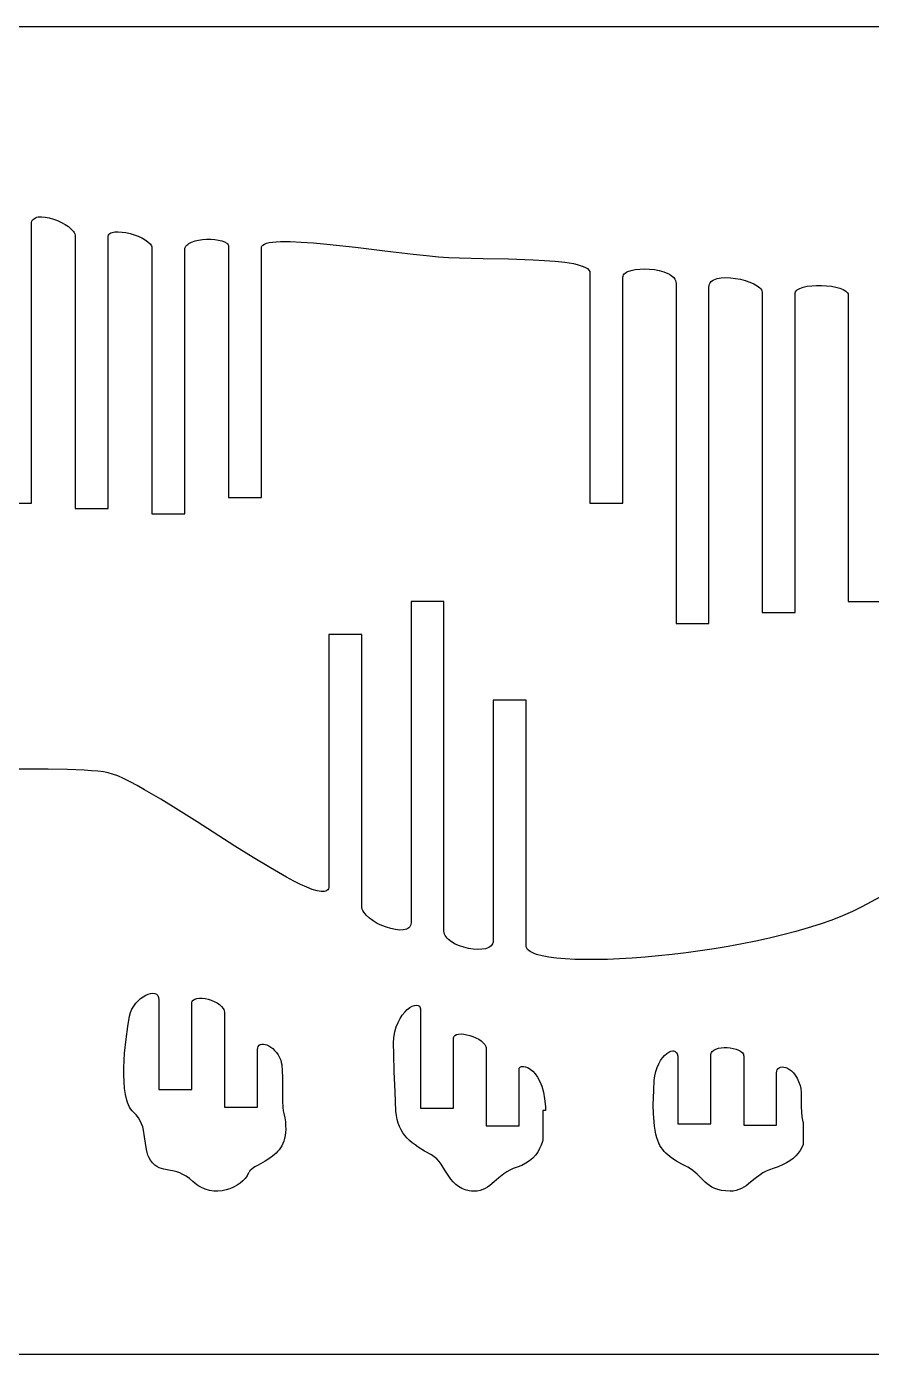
# Model space of a CAD drawing. Extents: x -1907 to 1907, y -3764 to 3764.
# Drawn here: x 45 to 972, y 789 to 2247 of the extents above; entities that cross this region are included whole.
import ezdxf

# ---------------------------------------------------------------- set-up
doc = ezdxf.new("R2010")
doc.units = 0
doc.header["$MEASUREMENT"] = 0
doc.layers.get('0').update_dxf_attribs({"linetype": 'CONTINUOUS'})

msp = doc.modelspace()

# ---------------------------------------------------------------- linework, layer by layer
for p, q in [((-1907, 2246.5), (1907, 2246.5)), ((50.1, 2030), (50.3, 2031.6)), ((50.1, 1723.5), (50.1, 2030)), ((50.3, 2031.6), (50.7, 2033)), ((50.7, 2033), (51.3, 2034.2)), ((51.3, 2034.2), (52.2, 2035.2)), ((52.2, 2035.2), (53.3, 2036)), ((53.3, 2036), (54.6, 2036.7)), ((54.6, 2036.7), (56, 2037.2)), ((56, 2037.2), (57.6, 2037.5)), ((57.6, 2037.5), (61.3, 2037.7)), ((61.3, 2037.7), (65.3, 2037.4)), ((65.3, 2037.4), (69.7, 2036.5)), ((69.7, 2036.5), (74.2, 2035.2)), ((74.2, 2035.2), (78.7, 2033.6)), ((78.7, 2033.6), (83, 2031.6)), ((83, 2031.6), (87.1, 2029.3)), ((87.1, 2029.3), (90.7, 2026.9)), ((90.7, 2026.9), (93.8, 2024.3)), ((93.8, 2024.3), (96.1, 2021.6)), ((96.1, 2021.6), (97, 2020.3)), ((97, 2020.3), (97.7, 2018.9)), ((97.7, 2018.9), (98.1, 2017.6)), ((98.1, 2017.6), (98.2, 2016.3)), ((98.2, 2016.3), (98.2, 1717.5)), ((134.3, 2015.1), (134.4, 2016.4)), ((134.3, 1717.5), (134.3, 2015.1)), ((134.4, 2016.4), (134.8, 2017.5)), ((134.8, 2017.5), (135.5, 2018.5)), ((135.5, 2018.5), (136.3, 2019.3)), ((136.3, 2019.3), (137.4, 2020)), ((137.4, 2020), (138.7, 2020.5)), ((138.7, 2020.5), (141.8, 2021.1)), ((141.8, 2021.1), (145.4, 2021.3)), ((145.4, 2021.3), (149.5, 2021)), ((149.5, 2021), (153.8, 2020.3)), ((153.8, 2020.3), (158.3, 2019.3)), ((158.3, 2019.3), (162.8, 2017.9)), ((162.8, 2017.9), (167.1, 2016.3)), ((167.1, 2016.3), (171.2, 2014.5)), ((171.2, 2014.5), (174.8, 2012.5)), ((174.8, 2012.5), (177.9, 2010.4)), ((229.6, 2011.2), (233.6, 2012.1)), ((233.6, 2012.1), (238, 2012.7)), ((238, 2012.7), (242.4, 2013)), ((242.4, 2013), (246.9, 2013)), ((246.9, 2013), (251.3, 2012.7)), ((251.3, 2012.7), (255.3, 2012.1)), ((255.3, 2012.1), (259, 2011.2)), ((177.9, 2010.4), (180.3, 2008.2)), ((180.3, 2008.2), (181.2, 2007.1)), ((181.2, 2007.1), (181.8, 2006)), ((181.8, 2006), (182.2, 2004.9)), ((182.2, 2004.9), (182.3, 2003.8)), ((182.3, 2003.8), (182.3, 1711.5)), ((218.4, 2001.4), (218.5, 2002.8)), ((218.4, 1711.5), (218.4, 2001.4)), ((218.5, 2002.8), (218.9, 2004.1)), ((218.9, 2004.1), (219.6, 2005.3)), ((219.6, 2005.3), (220.5, 2006.4)), ((220.5, 2006.4), (221.6, 2007.4)), ((221.6, 2007.4), (222.8, 2008.3)), ((222.8, 2008.3), (225.9, 2010)), ((225.9, 2010), (229.6, 2011.2)), ((259, 2011.2), (262, 2010.1)), ((262, 2010.1), (264.4, 2008.7)), ((264.4, 2008.7), (265.3, 2007.9)), ((265.3, 2007.9), (265.9, 2007)), ((265.9, 2007), (266.3, 2006.1)), ((266.3, 2006.1), (266.5, 2005.1)), ((266.5, 2005.1), (266.5, 1729.5)), ((302.5, 2003.8), (302.6, 2004.6)), ((302.5, 1729.5), (302.5, 2003.8)), ((302.6, 2004.6), (302.9, 2005.3)), ((302.9, 2005.3), (304, 2006.7)), ((304, 2006.7), (305.7, 2007.8)), ((305.7, 2007.8), (308.1, 2008.8)), ((308.1, 2008.8), (311.1, 2009.5)), ((311.1, 2009.5), (314.7, 2010)), ((314.7, 2010), (318.8, 2010.4)), ((318.8, 2010.4), (323.4, 2010.6)), ((323.4, 2010.6), (334, 2010.6)), ((334, 2010.6), (346.2, 2010)), ((346.2, 2010), (359.7, 2009)), ((359.7, 2009), (374.3, 2007.6)), ((374.3, 2007.6), (405.7, 2004.2)), ((405.7, 2004.2), (438, 2000.3)), ((438, 2000.3), (469.1, 1996.6)), ((469.1, 1996.6), (483.6, 1995.1)), ((483.6, 1995.1), (496.9, 1993.9)), ((496.9, 1993.9), (507.8, 1993.1)), ((507.8, 1993.1), (519.8, 1992.6)), ((519.8, 1992.6), (546, 1991.9)), ((546, 1991.9), (573.6, 1991.4)), ((573.6, 1991.4), (600.6, 1990.5)), ((600.6, 1990.5), (613.2, 1989.9)), ((613.2, 1989.9), (625, 1989)), ((625, 1989), (635.6, 1987.8)), ((635.6, 1987.8), (644.9, 1986.3)), ((644.9, 1986.3), (648.9, 1985.4)), ((648.9, 1985.4), (652.5, 1984.4)), ((652.5, 1984.4), (655.6, 1983.3)), ((655.6, 1983.3), (658.2, 1982.1)), ((658.2, 1982.1), (660.3, 1980.8)), ((660.3, 1980.8), (661.9, 1979.3)), ((661.9, 1979.3), (662.8, 1977.7)), ((662.8, 1977.7), (663.1, 1975.9)), ((663.1, 1975.9), (663.1, 1723.5)), ((699.2, 1971.5), (699.4, 1972.7)), ((699.2, 1723.5), (699.2, 1971.5)), ((699.4, 1972.7), (699.8, 1973.9)), ((699.8, 1973.9), (700.6, 1975)), ((700.6, 1975), (701.7, 1975.9)), ((701.7, 1975.9), (703, 1976.8)), ((703, 1976.8), (704.6, 1977.6)), ((704.6, 1977.6), (708.3, 1978.9)), ((708.3, 1978.9), (712.7, 1979.9)), ((712.7, 1979.9), (717.7, 1980.4)), ((717.7, 1980.4), (722.9, 1980.6)), ((722.9, 1980.6), (728.4, 1980.4)), ((728.4, 1980.4), (733.8, 1979.8)), ((733.8, 1979.8), (739.1, 1978.8)), ((739.1, 1978.8), (744, 1977.4)), ((744, 1977.4), (748.5, 1975.6)), ((748.5, 1975.6), (750.4, 1974.6)), ((750.4, 1974.6), (752.2, 1973.4)), ((752.2, 1973.4), (753.7, 1972.2)), ((753.7, 1972.2), (755.1, 1970.9)), ((755.1, 1970.9), (756.1, 1969.4)), ((756.1, 1969.4), (756.9, 1967.9)), ((756.9, 1967.9), (757.4, 1966.2)), ((797.5, 1967.6), (799, 1968.5)), ((799, 1968.5), (800.8, 1969.3)), ((800.8, 1969.3), (802.8, 1969.9)), ((802.8, 1969.9), (807.2, 1970.7)), ((807.2, 1970.7), (812.1, 1971)), ((812.1, 1971), (817.4, 1970.8)), ((817.4, 1970.8), (822.8, 1970.1)), ((822.8, 1970.1), (828.3, 1969.1)), ((828.3, 1969.1), (833.5, 1967.7)), ((757.4, 1966.2), (757.6, 1964.5)), ((757.6, 1964.5), (757.6, 1591.3)), ((793.6, 1960.5), (793.8, 1962.2)), ((793.6, 1591.3), (793.6, 1960.5)), ((793.8, 1962.2), (794.3, 1963.8)), ((794.3, 1963.8), (795.1, 1965.3)), ((795.1, 1965.3), (796.1, 1966.5)), ((796.1, 1966.5), (797.5, 1967.6)), ((833.5, 1967.7), (838.5, 1966.1)), ((838.5, 1966.1), (842.9, 1964.2)), ((842.9, 1964.2), (846.6, 1962.1)), ((846.6, 1962.1), (849.5, 1959.8)), ((849.5, 1959.8), (850.6, 1958.6)), ((850.6, 1958.6), (851.4, 1957.5)), ((851.4, 1957.5), (851.8, 1956.3)), ((851.8, 1956.3), (852, 1955)), ((852, 1955), (852, 1603.3)), ((888.1, 1952.8), (888.2, 1954.1)), ((888.2, 1954.1), (888.7, 1955.3)), ((888.7, 1955.3), (889.5, 1956.4)), ((889.5, 1956.4), (890.6, 1957.4)), ((890.6, 1957.4), (891.9, 1958.3)), ((891.9, 1958.3), (893.5, 1959.1)), ((893.5, 1959.1), (897.2, 1960.5)), ((897.2, 1960.5), (901.6, 1961.5)), ((901.6, 1961.5), (906.5, 1962.1)), ((906.5, 1962.1), (911.8, 1962.4)), ((911.8, 1962.4), (917.3, 1962.4)), ((917.3, 1962.4), (922.7, 1962.1)), ((922.7, 1962.1), (928, 1961.4)), ((928, 1961.4), (932.9, 1960.5)), ((932.9, 1960.5), (937.3, 1959.3)), ((937.3, 1959.3), (941.1, 1957.8)), ((941.1, 1957.8), (943.9, 1956.1)), ((943.9, 1956.1), (945, 1955.1)), ((945, 1955.1), (945.8, 1954.1)), ((945.8, 1954.1), (946.3, 1953)), ((888.1, 1603.3), (888.1, 1952.8)), ((946.3, 1953), (946.5, 1951.9)), ((946.5, 1951.9), (946.5, 1615.3)), ((14.1, 1723.5), (50.1, 1723.5)), ((266.5, 1729.5), (302.5, 1729.5)), ((663.1, 1723.5), (699.2, 1723.5)), ((98.2, 1717.5), (134.3, 1717.5)), ((182.3, 1711.5), (218.4, 1711.5)), ((502.8, 1615.3), (466.7, 1615.3)), ((466.7, 1615.3), (466.7, 1262.8)), ((502.8, 1253.6), (502.8, 1615.3)), ((946.5, 1615.3), (982.5, 1615.3)), ((757.6, 1591.3), (793.6, 1591.3)), ((852, 1603.3), (888.1, 1603.3)), ((376.6, 1579.2), (376.6, 1303)), ((412.6, 1579.2), (376.6, 1579.2)), ((412.6, 1281.4), (412.6, 1579.2)), ((556.8, 1507.1), (556.8, 1243)), ((592.9, 1507.1), (556.8, 1507.1)), ((592.9, 1237.7), (592.9, 1507.1)), ((45.1, 1431.4), (19.8, 1431.3)), ((68.5, 1431.3), (45.1, 1431.4)), ((89.6, 1431), (68.5, 1431.3)), ((107.9, 1430.2), (89.6, 1431)), ((115.9, 1429.7), (107.9, 1430.2)), ((123, 1429.1), (115.9, 1429.7)), ((129.2, 1428.3), (123, 1429.1)), ((134.4, 1427.4), (129.2, 1428.3)), ((139.2, 1426), (134.4, 1427.4)), ((144.9, 1423.9), (139.2, 1426)), ((151.3, 1421), (144.9, 1423.9)), ((158.4, 1417.5), (151.3, 1421)), ((166.1, 1413.4), (158.4, 1417.5)), ((174.3, 1408.8), (166.1, 1413.4)), ((192.2, 1398.3), (174.3, 1408.8)), ((211.5, 1386.3), (192.2, 1398.3)), ((231.8, 1373.5), (211.5, 1386.3)), ((273.2, 1347), (231.8, 1373.5)), ((293.4, 1334.4), (273.2, 1347)), ((312.4, 1322.9), (293.4, 1334.4)), ((329.9, 1312.9), (312.4, 1322.9)), ((337.9, 1308.6), (329.9, 1312.9)), ((345.4, 1304.9), (337.9, 1308.6)), ((352.2, 1301.8), (345.4, 1304.9)), ((358.3, 1299.4), (352.2, 1301.8)), ((363.6, 1297.8), (358.3, 1299.4)), ((368.1, 1297), (363.6, 1297.8)), ((373.1, 1297.4), (371.7, 1297)), ((374.4, 1298), (373.1, 1297.4)), ((375.3, 1298.9), (374.4, 1298)), ((376, 1300), (375.3, 1298.9)), ((376.4, 1301.4), (376, 1300)), ((376.6, 1303), (376.4, 1301.4)), ((370, 1296.9), (368.1, 1297)), ((371.7, 1297), (370, 1296.9)), ((986.8, 1293.7), (961.5, 1280.1)), ((412.8, 1279.6), (412.6, 1281.4)), ((413.2, 1277.8), (412.8, 1279.6)), ((413.9, 1276.1), (413.2, 1277.8)), ((414.9, 1274.3), (413.9, 1276.1)), ((416.2, 1272.6), (414.9, 1274.3)), ((417.6, 1271), (416.2, 1272.6)), ((421.1, 1267.8), (417.6, 1271)), ((940.2, 1270.2), (928.4, 1265.6)), ((951.3, 1275.1), (940.2, 1270.2)), ((961.5, 1280.1), (951.3, 1275.1)), ((425.2, 1264.8), (421.1, 1267.8)), ((429.7, 1262.1), (425.2, 1264.8)), ((434.6, 1259.8), (429.7, 1262.1)), ((439.7, 1257.8), (434.6, 1259.8)), ((444.7, 1256.3), (439.7, 1257.8)), ((449.6, 1255.3), (444.7, 1256.3)), ((454.2, 1254.8), (449.6, 1255.3)), ((458.2, 1255), (454.2, 1254.8)), ((460.1, 1255.3), (458.2, 1255)), ((461.7, 1255.8), (460.1, 1255.3)), ((463.1, 1256.5), (461.7, 1255.8)), ((464.4, 1257.3), (463.1, 1256.5)), ((465.4, 1258.4), (464.4, 1257.3)), ((466.1, 1259.6), (465.4, 1258.4)), ((466.5, 1261.1), (466.1, 1259.6)), ((466.7, 1262.8), (466.5, 1261.1)), ((502.9, 1252), (502.8, 1253.6)), ((902.7, 1257.1), (889, 1253.1)), ((915.9, 1261.2), (902.7, 1257.1)), ((928.4, 1265.6), (915.9, 1261.2)), ((503.4, 1250.3), (502.9, 1252)), ((504.1, 1248.8), (503.4, 1250.3)), ((505.1, 1247.2), (504.1, 1248.8)), ((506.3, 1245.8), (505.1, 1247.2)), ((507.7, 1244.4), (506.3, 1245.8)), ((511.2, 1241.7), (507.7, 1244.4)), ((515.3, 1239.4), (511.2, 1241.7)), ((519.9, 1237.4), (515.3, 1239.4)), ((556.2, 1239.8), (555.5, 1238.5)), ((556.7, 1241.3), (556.2, 1239.8)), ((556.8, 1243), (556.7, 1241.3)), ((830.1, 1239.5), (814.7, 1236.7)), ((845.2, 1242.6), (830.1, 1239.5)), ((860.2, 1245.9), (845.2, 1242.6)), ((874.8, 1249.4), (860.2, 1245.9)), ((889, 1253.1), (874.8, 1249.4)), ((524.8, 1235.8), (519.9, 1237.4)), ((529.8, 1234.5), (524.8, 1235.8)), ((534.8, 1233.7), (529.8, 1234.5)), ((539.7, 1233.4), (534.8, 1233.7)), ((544.3, 1233.6), (539.7, 1233.4)), ((548.4, 1234.2), (544.3, 1233.6)), ((550.2, 1234.8), (548.4, 1234.2)), ((551.9, 1235.5), (550.2, 1234.8)), ((553.3, 1236.3), (551.9, 1235.5)), ((554.5, 1237.4), (553.3, 1236.3)), ((555.5, 1238.5), (554.5, 1237.4)), ((593.1, 1236.3), (592.9, 1237.7)), ((593.7, 1234.9), (593.1, 1236.3)), ((594.6, 1233.5), (593.7, 1234.9)), ((595.9, 1232.3), (594.6, 1233.5)), ((597.6, 1231.1), (595.9, 1232.3)), ((599.5, 1230), (597.6, 1231.1)), ((601.9, 1229), (599.5, 1230)), ((604.5, 1228.1), (601.9, 1229)), ((610.7, 1226.4), (604.5, 1228.1)), ((618, 1225), (610.7, 1226.4)), ((626.5, 1223.9), (618, 1225)), ((723.6, 1225), (709.3, 1223.9)), ((738.3, 1226.3), (723.6, 1225)), ((753.3, 1227.9), (738.3, 1226.3)), ((768.5, 1229.8), (753.3, 1227.9)), ((783.9, 1231.8), (768.5, 1229.8)), ((799.3, 1234.2), (783.9, 1231.8)), ((814.7, 1236.7), (799.3, 1234.2)), ((635.9, 1223.1), (626.5, 1223.9)), ((646.3, 1222.5), (635.9, 1223.1)), ((657.5, 1222.3), (646.3, 1222.5)), ((669.5, 1222.3), (657.5, 1222.3)), ((682.2, 1222.6), (669.5, 1222.3)), ((695.5, 1223.1), (682.2, 1222.6)), ((709.3, 1223.9), (695.5, 1223.1)), ((169.8, 1179.6), (172.6, 1181.6)), ((172.6, 1181.6), (175.5, 1183.3)), ((175.5, 1183.3), (178.3, 1184.5)), ((178.3, 1184.5), (180.9, 1185.2)), ((180.9, 1185.2), (183.4, 1185.5)), ((183.4, 1185.5), (185.6, 1185.2)), ((185.6, 1185.2), (187.4, 1184.4)), ((187.4, 1184.4), (188.2, 1183.7)), ((188.2, 1183.7), (188.8, 1182.9)), ((188.8, 1182.9), (189.3, 1182)), ((189.3, 1182), (189.7, 1180.9)), ((189.7, 1180.9), (190, 1178.2)), ((158.9, 1164.2), (160.4, 1167.9)), ((160.4, 1167.9), (162.3, 1171.3)), ((162.3, 1171.3), (164.6, 1174.4)), ((164.6, 1174.4), (167.1, 1177.2)), ((167.1, 1177.2), (169.8, 1179.6)), ((190, 1178.2), (190, 1079.9)), ((226.1, 1174.7), (226.2, 1175.6)), ((226.1, 1079.9), (226.1, 1174.7)), ((226.2, 1175.6), (226.5, 1176.5)), ((226.5, 1176.5), (227, 1177.3)), ((227, 1177.3), (227.6, 1177.9)), ((227.6, 1177.9), (229.4, 1179)), ((229.4, 1179), (231.7, 1179.6)), ((231.7, 1179.6), (234.4, 1180)), ((234.4, 1180), (237.5, 1179.9)), ((237.5, 1179.9), (240.7, 1179.5)), ((240.7, 1179.5), (244.1, 1178.8)), ((244.1, 1178.8), (247.5, 1177.8)), ((247.5, 1177.8), (250.7, 1176.5)), ((250.7, 1176.5), (253.8, 1174.9)), ((253.8, 1174.9), (256.5, 1173.1)), ((256.5, 1173.1), (258.8, 1171)), ((258.8, 1171), (260.6, 1168.6)), ((260.6, 1168.6), (261.2, 1167.4)), ((261.2, 1167.4), (261.7, 1166)), ((459.8, 1164.8), (462.5, 1167.5)), ((462.5, 1167.5), (465.3, 1169.7)), ((465.3, 1169.7), (467.9, 1171.2)), ((467.9, 1171.2), (470.4, 1172.1)), ((470.4, 1172.1), (472.6, 1172.4)), ((472.6, 1172.4), (474.5, 1172.1)), ((474.5, 1172.1), (475.3, 1171.7)), ((475.3, 1171.7), (475.9, 1171.1)), ((475.9, 1171.1), (476.5, 1170.4)), ((476.5, 1170.4), (476.9, 1169.5)), ((476.9, 1169.5), (477.1, 1168.4)), ((477.1, 1168.4), (477.2, 1167.2)), ((477.2, 1167.2), (477.2, 1059.4)), ((155.8, 1148.9), (157.8, 1160.3)), ((157.8, 1160.3), (158.9, 1164.2)), ((261.7, 1166), (262, 1164.7)), ((262, 1164.7), (262.1, 1163.2)), ((262.1, 1163.2), (262.1, 1060.4)), ((450.4, 1148.4), (452.4, 1153.3)), ((452.4, 1153.3), (454.6, 1157.7)), ((454.6, 1157.7), (457.1, 1161.5)), ((457.1, 1161.5), (459.8, 1164.8)), ((153.9, 1135), (155.8, 1148.9)), ((447.5, 1130.5), (447.9, 1137)), ((447.9, 1137), (448.9, 1142.9)), ((448.9, 1142.9), (450.4, 1148.4)), ((513.4, 1136.6), (513.7, 1137.5)), ((513.7, 1137.5), (514.1, 1138.3)), ((514.1, 1138.3), (514.8, 1139)), ((514.8, 1139), (516.6, 1140)), ((516.6, 1140), (518.9, 1140.5)), ((518.9, 1140.5), (521.6, 1140.7)), ((521.6, 1140.7), (524.7, 1140.5)), ((524.7, 1140.5), (527.9, 1139.9)), ((527.9, 1139.9), (531.3, 1139.1)), ((531.3, 1139.1), (534.6, 1137.9)), ((534.6, 1137.9), (537.9, 1136.5)), ((152.3, 1119.6), (153.9, 1135)), ((298.2, 1123.7), (298.4, 1125.6)), ((298.2, 1060.4), (298.2, 1123.7)), ((298.4, 1125.6), (299, 1127.1)), ((299, 1127.1), (300, 1128.3)), ((300, 1128.3), (301.3, 1129.1)), ((301.3, 1129.1), (302.8, 1129.5)), ((302.8, 1129.5), (304.6, 1129.5)), ((304.6, 1129.5), (306.5, 1129.2)), ((306.5, 1129.2), (308.6, 1128.6)), ((308.6, 1128.6), (310.7, 1127.6)), ((310.7, 1127.6), (312.8, 1126.2)), ((312.8, 1126.2), (315, 1124.6)), ((315, 1124.6), (317, 1122.6)), ((317, 1122.6), (319, 1120.4)), ((447.7, 1118.6), (447.5, 1130.5)), ((513.3, 1135.6), (513.4, 1136.6)), ((513.3, 1059.4), (513.3, 1135.6)), ((537.9, 1136.5), (541, 1134.9)), ((541, 1134.9), (543.7, 1133.1)), ((543.7, 1133.1), (546, 1131.1)), ((546, 1131.1), (547.8, 1129)), ((547.8, 1129), (548.9, 1126.8)), ((548.9, 1126.8), (549.2, 1125.7)), ((549.2, 1125.7), (549.3, 1124.5)), ((549.3, 1124.5), (549.3, 1040)), ((797.3, 1121.4), (799, 1122.9)), ((799, 1122.9), (801.3, 1124.1)), ((801.3, 1124.1), (804.1, 1125)), ((804.1, 1125), (807.1, 1125.5)), ((807.1, 1125.5), (810.4, 1125.8)), ((810.4, 1125.8), (813.7, 1125.8)), ((813.7, 1125.8), (817.1, 1125.5)), ((817.1, 1125.5), (820.4, 1124.9)), ((820.4, 1124.9), (823.4, 1124.1)), ((823.4, 1124.1), (826.1, 1123)), ((826.1, 1123), (828.4, 1121.7)), ((151.5, 1103.6), (151.8, 1111.6)), ((151.8, 1111.6), (152.3, 1119.6)), ((319, 1120.4), (320.8, 1117.8)), ((320.8, 1117.8), (322.4, 1115)), ((322.4, 1115), (323.7, 1111.8)), ((323.7, 1111.8), (324.3, 1109.5)), ((324.3, 1109.5), (324.8, 1106.7)), ((448.2, 1099.4), (447.7, 1118.6)), ((736.8, 1103.9), (738.5, 1107.9)), ((738.5, 1107.9), (740.5, 1111.5)), ((740.5, 1111.5), (742.7, 1114.6)), ((742.7, 1114.6), (745, 1117.2)), ((745, 1117.2), (747.3, 1119.3)), ((747.3, 1119.3), (749.7, 1120.9)), ((749.7, 1120.9), (751.9, 1121.8)), ((751.9, 1121.8), (754, 1122.1)), ((754, 1122.1), (754.9, 1122.1)), ((754.9, 1122.1), (755.8, 1121.8)), ((755.8, 1121.8), (756.7, 1121.4)), ((756.7, 1121.4), (757.4, 1120.8)), ((757.4, 1120.8), (758.1, 1120)), ((758.1, 1120), (758.6, 1119)), ((758.6, 1119), (759.4, 1116.4)), ((759.4, 1116.4), (759.6, 1113.1)), ((759.6, 1113.1), (759.6, 1042)), ((795.7, 1117.3), (795.8, 1118.4)), ((795.7, 1042), (795.7, 1117.3)), ((795.8, 1118.4), (796.1, 1119.5)), ((796.1, 1119.5), (796.6, 1120.5)), ((796.6, 1120.5), (797.3, 1121.4)), ((828.4, 1121.7), (830.2, 1120.2)), ((830.2, 1120.2), (831.4, 1118.5)), ((831.4, 1118.5), (831.7, 1117.5)), ((831.7, 1117.5), (831.8, 1116.5)), ((831.8, 1116.5), (831.8, 1040.6)), ((151.4, 1095.8), (151.5, 1103.6)), ((151.7, 1088.2), (151.4, 1095.8)), ((324.8, 1106.7), (325.4, 1100.1)), ((325.4, 1100.1), (325.6, 1092.4)), ((449.1, 1077.1), (448.2, 1099.4)), ((585.4, 1102.4), (585.5, 1103)), ((585.4, 1040), (585.4, 1102.4)), ((585.5, 1103), (585.7, 1103.6)), ((585.7, 1103.6), (586.7, 1104.5)), ((586.7, 1104.5), (588.1, 1105)), ((588.1, 1105), (590, 1105.1)), ((590, 1105.1), (592.3, 1104.7)), ((592.3, 1104.7), (594.8, 1103.8)), ((594.8, 1103.8), (597.4, 1102.2)), ((597.4, 1102.2), (600.2, 1100)), ((600.2, 1100), (602.9, 1097)), ((602.9, 1097), (605.6, 1093.3)), ((605.6, 1093.3), (608, 1088.7)), ((733.7, 1089.7), (734.3, 1094.8)), ((734.3, 1094.8), (735.3, 1099.5)), ((735.3, 1099.5), (736.8, 1103.9)), ((867.8, 1098.2), (868, 1099.9)), ((867.8, 1040.6), (867.8, 1098.2)), ((868, 1099.9), (868.6, 1101.4)), ((868.6, 1101.4), (869.5, 1102.7)), ((869.5, 1102.7), (870.8, 1103.6)), ((870.8, 1103.6), (872.3, 1104.2)), ((872.3, 1104.2), (874, 1104.5)), ((874, 1104.5), (875.9, 1104.4)), ((875.9, 1104.4), (877.9, 1103.9)), ((877.9, 1103.9), (880, 1103.1)), ((880, 1103.1), (882.1, 1101.8)), ((882.1, 1101.8), (884.3, 1100.1)), ((884.3, 1100.1), (886.4, 1097.9)), ((886.4, 1097.9), (888.4, 1095.3)), ((888.4, 1095.3), (890.3, 1092.2)), ((152.3, 1080.9), (151.7, 1088.2)), ((153.3, 1074.2), (152.3, 1080.9)), ((190, 1079.9), (226.1, 1079.9)), ((325.6, 1092.4), (325.5, 1084.1)), ((325.5, 1084.1), (325.5, 1075.6)), ((608, 1088.7), (610.2, 1083.3)), ((610.2, 1083.3), (612, 1076.8)), ((732.7, 1071.1), (733, 1078.8)), ((733, 1078.8), (733.7, 1089.7)), ((890.3, 1092.2), (892.1, 1088.5)), ((892.1, 1088.5), (893.7, 1084.3)), ((893.7, 1084.3), (894.4, 1080.8)), ((894.4, 1080.8), (894.7, 1076.6)), ((154.8, 1068.1), (153.3, 1074.2)), ((155.7, 1065.3), (154.8, 1068.1)), ((156.7, 1062.8), (155.7, 1065.3)), ((325.5, 1075.6), (325.6, 1067.3)), ((325.6, 1067.3), (326.1, 1059.8)), ((450.1, 1055.9), (449.1, 1077.1)), ((612, 1076.8), (613.3, 1069.4)), ((613.3, 1069.4), (614.1, 1060.9)), ((732.6, 1062.6), (732.7, 1071.1)), ((894.7, 1076.6), (894.9, 1066.4)), ((894.9, 1066.4), (894.9, 1060.8)), ((157.8, 1060.4), (156.7, 1062.8)), ((159.1, 1058.3), (157.8, 1060.4)), ((160.6, 1056.4), (159.1, 1058.3)), ((162.1, 1054.8), (160.6, 1056.4)), ((165.1, 1051.9), (162.1, 1054.8)), ((167.5, 1048.7), (165.1, 1051.9)), ((262.1, 1060.4), (298.2, 1060.4)), ((326.1, 1059.8), (326.5, 1056.3)), ((326.5, 1056.3), (327.1, 1053.3)), ((327.1, 1053.3), (328.1, 1048.6)), ((450.6, 1051.2), (450.1, 1055.9)), ((451.4, 1046.9), (450.6, 1051.2)), ((477.2, 1059.4), (513.3, 1059.4)), ((611.4, 1056.7), (611.4, 1024.4)), ((614.2, 1056.7), (611.4, 1056.7)), ((614.1, 1060.9), (614.2, 1056.7)), ((732.8, 1053.4), (732.6, 1062.6)), ((733.4, 1044.1), (732.8, 1053.4)), ((894.9, 1060.8), (895.2, 1055.1)), ((895.2, 1055.1), (895.7, 1049.6)), ((895.7, 1049.6), (896.7, 1044.3)), ((169.5, 1045.5), (167.5, 1048.7)), ((171, 1042.1), (169.5, 1045.5)), ((172.2, 1038.6), (171, 1042.1)), ((173.1, 1035), (172.2, 1038.6)), ((174.3, 1027.8), (173.1, 1035)), ((328.1, 1048.6), (328.8, 1044.2)), ((328.8, 1044.2), (329.1, 1040)), ((329.1, 1040), (329.2, 1036.2)), ((329.2, 1036.2), (329.1, 1032.6)), ((452.5, 1042.8), (451.4, 1046.9)), ((453.9, 1039.1), (452.5, 1042.8)), ((455.7, 1035.6), (453.9, 1039.1)), ((457.7, 1032.3), (455.7, 1035.6)), ((549.3, 1040), (585.4, 1040)), ((733.9, 1039.6), (733.4, 1044.1)), ((734.6, 1035.1), (733.9, 1039.6)), ((735.5, 1030.8), (734.6, 1035.1)), ((759.6, 1042), (795.7, 1042)), ((831.8, 1040.6), (867.8, 1040.6)), ((896.7, 1044.3), (896.9, 1043.8)), ((896.9, 1043.8), (896.9, 1019.4)), ((175.2, 1020.7), (174.3, 1027.8)), ((176.2, 1013.9), (175.2, 1020.7)), ((326.1, 1020.5), (324.8, 1018)), ((327.1, 1023.2), (326.1, 1020.5)), ((328, 1026.1), (327.1, 1023.2)), ((328.6, 1029.2), (328, 1026.1)), ((329.1, 1032.6), (328.6, 1029.2)), ((459.9, 1029.3), (457.7, 1032.3)), ((462.4, 1026.4), (459.9, 1029.3)), ((465.1, 1023.8), (462.4, 1026.4)), ((468.1, 1021.3), (465.1, 1023.8)), ((471.2, 1018.9), (468.1, 1021.3)), ((610.9, 1022.6), (609.5, 1018.6)), ((611.4, 1024.4), (610.9, 1022.6)), ((736.6, 1026.7), (735.5, 1030.8)), ((737.5, 1023.7), (736.6, 1026.7)), ((738.7, 1020.9), (737.5, 1023.7)), ((739.9, 1018.4), (738.7, 1020.9)), ((177, 1010.6), (176.2, 1013.9)), ((177.9, 1007.6), (177, 1010.6)), ((179.2, 1004.7), (177.9, 1007.6)), ((314.7, 1006.5), (310.7, 1003.6)), ((318.5, 1009.8), (314.7, 1006.5)), ((320.3, 1011.6), (318.5, 1009.8)), ((321.9, 1013.6), (320.3, 1011.6)), ((323.5, 1015.7), (321.9, 1013.6)), ((324.8, 1018), (323.5, 1015.7)), ((474.5, 1016.6), (471.2, 1018.9)), ((481.6, 1012.2), (474.5, 1016.6)), ((489.2, 1007.9), (481.6, 1012.2)), ((492.2, 1006), (489.2, 1007.9)), ((494.9, 1003.6), (492.2, 1006)), ((603.2, 1007.6), (600.3, 1004.4)), ((605.7, 1011.1), (603.2, 1007.6)), ((607.8, 1014.8), (605.7, 1011.1)), ((609.5, 1018.6), (607.8, 1014.8)), ((741.3, 1016), (739.9, 1018.4)), ((742.9, 1013.8), (741.3, 1016)), ((744.6, 1011.7), (742.9, 1013.8)), ((746.4, 1009.8), (744.6, 1011.7)), ((748.5, 1007.9), (746.4, 1009.8)), ((753, 1004.5), (748.5, 1007.9)), ((889.1, 1006.8), (886.1, 1004)), ((891.7, 1009.7), (889.1, 1006.8)), ((893.9, 1012.8), (891.7, 1009.7)), ((895.6, 1016.2), (893.9, 1012.8)), ((896.9, 1019.4), (895.6, 1016.2)), ((180.8, 1002), (179.2, 1004.7)), ((183.1, 999.1), (180.8, 1002)), ((185.4, 996.8), (183.1, 999.1)), ((187.8, 995.1), (185.4, 996.8)), ((190.2, 993.8), (187.8, 995.1)), ((192.8, 992.9), (190.2, 993.8)), ((195.3, 992.2), (192.8, 992.9)), ((200.8, 991.2), (195.3, 992.2)), ((206.6, 990.1), (200.8, 991.2)), ((292.3, 992.6), (289.9, 990.3)), ((295.3, 994.7), (292.3, 992.6)), ((298.8, 996.7), (295.3, 994.7)), ((306.6, 1001.1), (298.8, 996.7)), ((310.7, 1003.6), (306.6, 1001.1)), ((497.4, 1000.8), (494.9, 1003.6)), ((499.7, 997.8), (497.4, 1000.8)), ((503.9, 991.3), (499.7, 997.8)), ((508.2, 984.6), (503.9, 991.3)), ((578.9, 992.9), (575.1, 991.1)), ((583, 994.4), (578.9, 992.9)), ((588.2, 996.4), (583, 994.4)), ((592.8, 998.7), (588.2, 996.4)), ((596.8, 1001.4), (592.8, 998.7)), ((600.3, 1004.4), (596.8, 1001.4)), ((758.1, 1001.2), (753, 1004.5)), ((763.9, 997.9), (758.1, 1001.2)), ((770.4, 994.5), (763.9, 997.9)), ((773.4, 992.8), (770.4, 994.5)), ((776.1, 990.9), (773.4, 992.8)), ((860.1, 991.7), (856.3, 990)), ((864.2, 993.1), (860.1, 991.7)), ((869.5, 994.9), (864.2, 993.1)), ((874.3, 996.9), (869.5, 994.9)), ((878.7, 999.1), (874.3, 996.9)), ((882.6, 1001.4), (878.7, 999.1)), ((886.1, 1004), (882.6, 1001.4)), ((209.7, 989.2), (206.6, 990.1)), ((213, 988.1), (209.7, 989.2)), ((216.3, 986.6), (213, 988.1)), ((219.8, 984.6), (216.3, 986.6)), ((223.4, 982), (219.8, 984.6)), ((227.2, 978.7), (223.4, 982)), ((229.4, 976.8), (227.2, 978.7)), ((231.6, 975.1), (229.4, 976.8)), ((279.1, 976.9), (275.7, 974.6)), ((282.1, 979.4), (279.1, 976.9)), ((284.7, 982.1), (282.1, 979.4)), ((286.8, 984.9), (284.7, 982.1)), ((286.8, 984.9), (289, 989.1)), ((289.9, 990.3), (289, 989.1)), ((510.5, 981.4), (508.2, 984.6)), ((513, 978.3), (510.5, 981.4)), ((515.7, 975.6), (513, 978.3)), ((558, 978.4), (553.2, 974.4)), ((563, 982.8), (558, 978.4)), ((568.6, 987.1), (563, 982.8)), ((571.7, 989.2), (568.6, 987.1)), ((575.1, 991.1), (571.7, 989.2)), ((778.6, 988.8), (776.1, 990.9)), ((780.9, 986.7), (778.6, 988.8)), ((785.1, 982.3), (780.9, 986.7)), ((789.4, 978.1), (785.1, 982.3)), ((791.7, 976.1), (789.4, 978.1)), ((839.2, 977.9), (834.4, 974.1)), ((844.2, 982.1), (839.2, 977.9)), ((849.8, 986.2), (844.2, 982.1)), ((852.9, 988.2), (849.8, 986.2)), ((856.3, 990), (852.9, 988.2)), ((233.9, 973.7), (231.6, 975.1)), ((236.1, 972.4), (233.9, 973.7)), ((240.8, 970.3), (236.1, 972.4)), ((245.5, 969), (240.8, 970.3)), ((250.2, 968.3), (245.5, 969)), ((254.8, 968.2), (250.2, 968.3)), ((259.4, 968.6), (254.8, 968.2)), ((263.8, 969.5), (259.4, 968.6)), ((268, 970.8), (263.8, 969.5)), ((272, 972.5), (268, 970.8)), ((275.7, 974.6), (272, 972.5)), ((518.8, 973.1), (515.7, 975.6)), ((522.3, 971.1), (518.8, 973.1)), ((526.2, 969.5), (522.3, 971.1)), ((530.6, 968.5), (526.2, 969.5)), ((533, 968.2), (530.6, 968.5)), ((535.6, 968.1), (533, 968.2)), ((539.2, 968.3), (535.6, 968.1)), ((542.4, 968.9), (539.2, 968.3)), ((545.4, 969.9), (542.4, 968.9)), ((548.1, 971.1), (545.4, 969.9)), ((550.7, 972.7), (548.1, 971.1)), ((553.2, 974.4), (550.7, 972.7)), ((794.2, 974.2), (791.7, 976.1)), ((796.9, 972.5), (794.2, 974.2)), ((800, 971.1), (796.9, 972.5)), ((803.5, 969.9), (800, 971.1)), ((807.4, 969), (803.5, 969.9)), ((811.8, 968.4), (807.4, 969)), ((816.8, 968.1), (811.8, 968.4)), ((820.4, 968.3), (816.8, 968.1)), ((823.6, 968.9), (820.4, 968.3)), ((826.6, 969.8), (823.6, 968.9)), ((829.3, 971), (826.6, 969.8)), ((831.9, 972.5), (829.3, 971)), ((834.4, 974.1), (831.9, 972.5)), ((1907, 788.9), (-1907, 788.9))]:
    msp.add_line(p, q)

doc.saveas('drawing.dxf')
